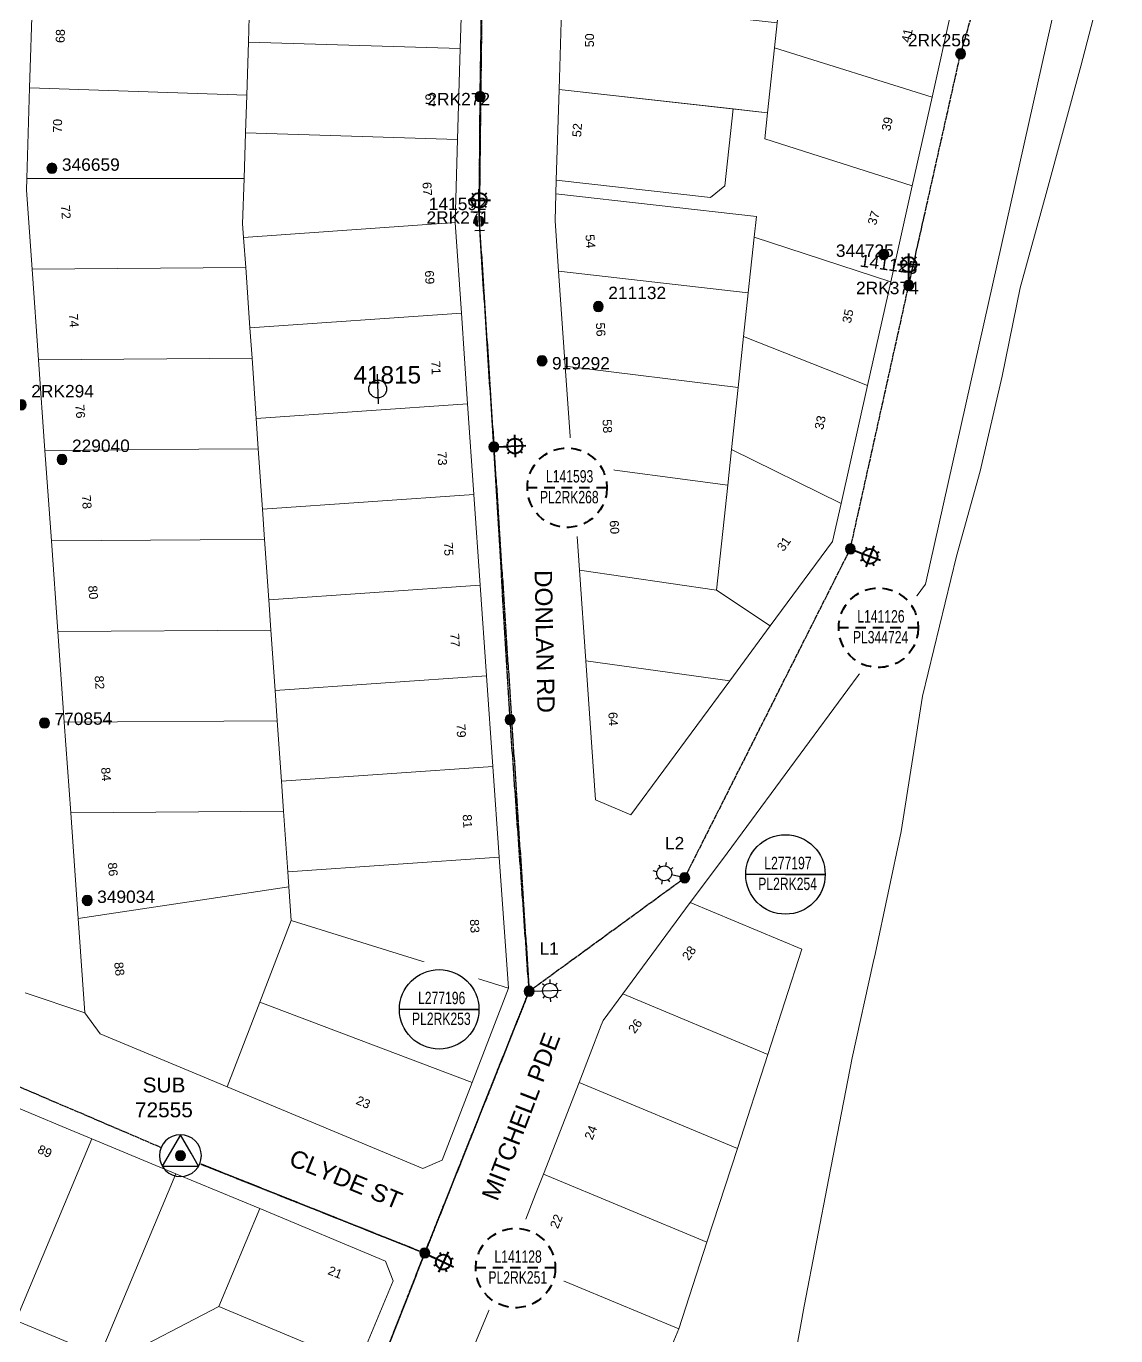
# Model space of a CAD drawing. Header units: metres. Extents: x 269214 to 271153, y 6086402 to 6088113.
# Drawn here: x 270299.6 to 270519, y 6087037.1 to 6087300.8 of the extents above; entities that cross this region are included whole.
import ezdxf
from ezdxf.enums import TextEntityAlignment as Align

# ---------------------------------------------------------------- set-up
doc = ezdxf.new("R2010")
doc.units = ezdxf.units.M
doc.linetypes.add('Cable Exist OH', pattern=[1, 1, 0])
doc.linetypes.add('Dash', pattern=[5, 3, -2])
doc.layers.get('0').update_dxf_attribs({"color": 6})
doc.layers.add('Cadastre Land Parcels_SP_EXT', color=9, linetype='Continuous', lineweight=5)
doc.layers.add('Cadastre Roads_SP_EXT', color=9, linetype='Continuous', lineweight=5)
for name, color, linetype in [('Equip_SP_HV_EXT', 7, 'Continuous'), ('Equip_SP_SL_EXT', 7, 'Continuous'), ('Equip_SP_SL_NEW', 2, 'Continuous'), ('Mains_HV_EXT', 7, 'Continuous'), ('Mains_LV_EXT', 7, 'Continuous'), ('Mains_SL_EXT', 7, 'Continuous'), ('Notes_SP_MISC', 7, 'Continuous'), ('Sub_SP_TR_HV_LV_EXT', 7, 'Continuous'), ('SupportsOH_SP_TR_HV_LV_SL_EXT', 7, 'Continuous')]:
    doc.layers.add(name, color=color, linetype=linetype)
doc.styles.add('HVSW_LABEL', font='arial.ttf')
doc.styles.add('iecARIAL', font='arial.ttf', dxfattribs={"height": 2})
doc.styles.add('POLE_LABEL', font='arial.ttf')
doc.styles.add('SL_LABEL', font='arial.ttf')
doc.styles.get("Standard").update_dxf_attribs({"font": 'arial.ttf'})

# ---------------------------------------------------------------- blocks, each defined once
blk = doc.blocks.new('SUB_POLE_EXT')
blk.add_wipeout([(0, 4.22), (0.42, 4.2), (0.83, 4.14), (1.21, 4.05), (1.62, 3.9), (1.99, 3.72), (2.35, 3.51), (2.68, 3.26), (2.99, 2.99), (3.28, 2.66), (3.52, 2.34), (3.76, 1.92), (3.9, 1.62), (4.04, 1.23), (4.18, 0.63), (4.22, 0), (4.18, -0.61), (4.06, -1.15), (3.9, -1.62), (3.58, -2.24), (3.22, -2.73), (2.97, -3.01), (2.68, -3.26), (2.36, -3.5), (2, -3.72), (1.64, -3.89), (1.25, -4.03), (0.82, -4.14), (0.42, -4.2), (0, -4.22), (-0.41, -4.2), (-0.8, -4.15), (-1.21, -4.05), (-1.62, -3.9), (-1.99, -3.73), (-2.35, -3.51), (-2.68, -3.26), (-2.96, -3.02), (-3.23, -2.72), (-3.51, -2.35), (-3.71, -2.01), (-3.91, -1.6), (-4.05, -1.21), (-4.16, -0.76), (-4.22, -0.14), (-4.21, 0.39), (-4.14, 0.83), (-4.03, 1.27), (-3.9, 1.63), (-3.71, 2.02), (-3.5, 2.37), (-3.28, 2.67), (-2.99, 2.99), (-2.68, 3.27), (-2.33, 3.52), (-1.98, 3.73), (-1.63, 3.9), (-1.2, 4.05), (-0.78, 4.15), (-0.4, 4.21)])
blk.add_line((2.16, 0.48), (2.16, 0.48, 0))
blk.add_lwpolyline([(-4.22, 0, 1), (4.22, 0, 1)], format="xyb", close=True)
blk.add_lwpolyline([(2.14, 0.52), (0, 4.22), (-3.66, -2.11), (3.66, -2.11)], close=True)
for tag, height, flags, p in [('ASSET_NUM', 3.5, 8, (2, 2)), ('STREET_CODE', 0.2, 9, (1.5, 0)), ('CONSTRUCTED_VOLTAGE', 0.2, 9, (1.5, -0.2)), ('OPERATING_VOLTAGE', 0.2, 9, (1.5, -0.6)), ('OPERATED_BY', 0.2, 9, (1.5, -0.8)), ('ORIENTATION', 0.2, 9, (1.5, -1.2)), ('OWNED_BY', 0.2, 9, (1.5, -1.4)), ('SECONDARY_VOLTAGE', 0.2, 9, (1.5, -1.6)), ('STATE', 0.2, 9, (1.5, -1.8)), ('SUBSTATION_TYPE', 0.2, 9, (1.5, -2)), ('NO_PHASES', 0.2, 9, (1.5, -0.4)), ('MAINTAINED_BY', 0.2, 9, (1.5, -1)), ('USAGE', 0.2, 9, (1.5, -2.2)), ('LEGEND', 0.2, 9, (1.5, -2.4)), ('LOCATION', 0.2, 9, (1.5, -2.6)), ('STREETNAME', 0.2, 9, (1.5, -2.8)), ('SUBURB', 0.2, 9, (1.5, -3)), ('Z', 0.2, 1, (1.5, -3.4)), ('NOTES', 0.2, 9, (1.5, -3.2))]:
    blk.add_attdef(tag, text='', height=height, dxfattribs=dict(flags=flags)).set_placement(p, align=Align.MIDDLE_LEFT)
blk = doc.blocks.new('SL_LANTERN_EXT')
at = {"lineweight": 40}
for p, q in [((-1.46, 5.68), (-1.06, 5.28)), ((0, 1.97), (0, 6.47)), ((1.46, 5.68), (1.06, 5.28)), ((-2.25, 4.22), (2.25, 4.22)), ((-1.46, 2.76), (-1.06, 3.16)), ((0, 0), (0, 2.72)), ((1.46, 2.76), (1.06, 3.16))]:
    blk.add_line(p, q, dxfattribs=at)
blk.add_circle((0, 4.22), 1.5, dxfattribs=at)
at = {"style": 'iecARIAL', "flags": 8}
blk.add_attdef('ASSET_NUM', (1.5, 1.5), '', height=2.5, dxfattribs=at)
for tag, p, height, flags in [('OPERATING_VOLTAGE', (0.98, -1.65), 0.2, 9), ('ORIENTATION', (0.98, -1.85), 0.2, 9), ('OWNED_BY', (0.98, -2.05), 0.2, 9), ('STATE', (0.98, -2.25), 0.2, 9), ('CONSTRUCTED_VOLTAGE', (0.98, -0.65), 0.2, 9), ('CONTROL_TYPE', (0.98, -0.85), 0.2, 9), ('LANTERN_PURPOSE', (0.98, -1.05), 0.2, 9), ('LANTERN_TYPE', (0.98, -1.25), 0.2, 9), ('NO_PHASES', (0.98, -1.45), 0.2, 9), ('USAGE', (0.98, -2.45), 0.2, 9), ('CEXIST', (0.98, -2.65), 0.2, 9), ('LNUMBER', (2.18, -3.25), 2.5, 8), ('CNEW', (0.98, -2.85), 0.2, 9), ('CNUMBER', (0.98, -3.05), 0.2, 9), ('CREMOVE', (0.98, -3.25), 0.2, 9), ('CREPLACE', (0.98, -3.45), 0.2, 9), ('LKINGHEIGHT', (0.98, -3.65), 0.2, 9), ('LBRACKET', (0.98, -3.85), 0.2, 9), ('LBRACKETVOCAB', (0.98, -4.05), 0.2, 9), ('LCATEGORY', (0.98, -4.25), 0.2, 9), ('LCHARGE1', (0.98, -4.45), 0.2, 9), ('LCHARGE1PERCENT', (0.98, -4.65), 0.2, 9), ('LCHARGE2', (0.98, -4.85), 0.2, 9), ('LCHARGE2PERCENT', (0.98, -5.05), 0.2, 9), ('LCHARGE3', (0.98, -5.25), 0.2, 9), ('LCHARGE3PERCENT', (0.98, -5.45), 0.2, 9), ('LEXIST', (0.98, -5.65), 0.2, 9), ('LLAMP', (0.98, -5.85), 0.2, 9), ('LLAMPVOCAB', (0.98, -6.05), 0.2, 9), ('LMAST', (0.98, -6.25), 0.2, 9), ('LMASTVOCAB', (0.98, -6.45), 0.2, 9), ('LNEW', (0.98, -6.65), 0.2, 9), ('LANTNUMBER', (0.98, -6.85), 0.2, 9), ('LOUTREACH', (0.98, -7.25), 0.2, 9), ('LOUTREACHVOCAB', (0.98, -7.45), 0.2, 9), ('LRATECODE', (0.98, -7.65), 0.2, 9), ('LREMOVE', (0.98, -7.85), 0.2, 9), ('LREPLACE', (0.98, -8.05), 0.2, 9), ('STREETNAME', (0.98, -9.25), 0.2, 9), ('SUBURB', (0.98, -9.45), 0.2, 1), ('LTYPE', (0.98, -8.25), 0.2, 9), ('LTYPEVOCAB', (0.98, -8.45), 0.2, 9), ('LEGEND', (0.98, -8.65), 0.2, 9), ('LOCATION', (0.98, -8.85), 0.2, 9), ('NOTES', (0.98, -9.05), 0.2, 9)]:
    blk.add_attdef(tag, p, '', height=height, dxfattribs=dict(flags=flags))
blk = doc.blocks.new('POLE_EXT')
blk.add_hatch(color=256).paths.add_polyline_path([(-1, 0, 1), (1, 0, 1)])
blk.add_lwpolyline([(-1, 0, 1), (1, 0, 1)], format="xyb", close=True)
for tag, height, flags, p in [('pNumber', 2.5, 8, (-17.84, 2.07)), ('OWNED_BY', 0.2, 9, (1.35, -0.4)), ('SPECIAL_USE', 0.2, 9, (1.35, -0.8)), ('STATE', 0.2, 9, (1.35, -1)), ('cLV', 0.2, 9, (1.35, -1.4)), ('hDepth', 0.2, 9, (1.35, -1.6)), ('hDia', 0.2, 9, (1.35, -1.8)), ('cHV', 0.2, 9, (1.35, -2)), ('PARENT', 0.2, 9, (1.35, -0.6)), ('USAGE', 0.2, 9, (1.35, -1.2)), ('LBRACKET', 0.2, 9, (1.35, -2.2)), ('LExisting', 0.2, 9, (1.35, -2.4)), ('LANTNUMBER', 0.2, 9, (1.35, -2.6)), ('cLinedev', 0.2, 9, (1.35, -3.4)), ('pExisting', 0.2, 9, (1.35, -3.8)), ('pFooting', 0.2, 9, (1.35, -4.4)), ('pNew', 0.2, 9, (1.35, -4.6)), ('pRelocate', 0.2, 9, (1.35, -5)), ('pRemove', 0.2, 9, (1.35, -5.2)), ('LOther', 0.2, 9, (1.35, -2.8)), ('LRemove', 0.2, 9, (1.35, -3)), ('LEGEND', 0.2, 9, (1.35, -3.2)), ('LOCATION', 0.2, 9, (1.35, -3.6)), ('PFNUMBER', 0.2, 9, (1.35, -4)), ('NEWPFNUMBER', 0.2, 9, (1.35, -4.2)), ('pReplace', 0.2, 9, (1.35, -5.4)), ('pStay', 0.2, 9, (1.35, -5.6)), ('pType', 0.2, 9, (1.35, -5.8)), ('cspan', 0.2, 9, (1.35, -6)), ('STREETNAME', 0.2, 9, (1.35, -6.2)), ('SUBURB', 0.2, 9, (1.35, -6.4)), ('OPERATED_BY', 0.2, 9, (1.36, -7.01)), ('NOTES', 0.2, 9, (1.35, -6.6)), ('MAINTAINED_BY', 0.2, 9, (1.36, -6.81))]:
    blk.add_attdef(tag, text='', height=height, dxfattribs=dict(flags=flags)).set_placement(p, align=Align.MIDDLE_LEFT)
at = {"style": 'POLE_LABEL'}
for tag, height, flags, p in [('ASSET_NUM', 2.5, 8, (2, 2)), ('STRUCTURE_PLANT_NUMBER', 0.2, 9, (1.35, 0.03)), ('STREET_CODE', 0.2, 9, (1.35, -0.2))]:
    blk.add_attdef(tag, text='', height=height, dxfattribs=dict(at, flags=flags)).set_placement(p, align=Align.MIDDLE_LEFT)
at = {"flags": 1}
blk.add_attdef('Z', (1.35, -7.33), '', height=0.2, dxfattribs=at)
blk = doc.blocks.new('HV_ABS_CLOSED_EXT')
blk.add_line((-3, 6.87), (3, 6.87))
blk.add_circle((0, 6.87), 1.8)
at = {"style": 'HVSW_LABEL'}
for tag, height, flags, p in [('ASSET_NUM', 3.5, 8, (2, 2)), ('STREET_CODE', 0.2, 9, (0, -0.2))]:
    blk.add_attdef(tag, text='', height=height, dxfattribs=dict(at, flags=flags)).set_placement(p, align=Align.MIDDLE_LEFT)
at = {"flags": 1}
blk.add_attdef('Z', (0, 0), '', height=0.2, dxfattribs=at)
at = {"flags": 9}
for tag, p in [('ACTUAL_STATUS', (0, -0.4)), ('CONSTRUCTED_VOLTAGE', (0, -0.6)), ('OPERATING_VOLTAGE', (0, -1)), ('ORIENTATION', (0, -1.2)), ('OWNED_BY', (0, -1.4)), ('STATE', (0, -1.6)), ('SWITCH_TYPE', (0, -1.8)), ('STREETNAME', (0, -2.6)), ('NO_PHASES', (0, -0.8)), ('USAGE', (0, -2)), ('LEGEND', (0, -2.2)), ('LOCATION', (0, -2.4)), ('SUBURB', (0, -2.8)), ('NOTES', (0, -3))]:
    blk.add_attdef(tag, text='', height=0.2, dxfattribs=at).set_placement(p, align=Align.MIDDLE_LEFT)
blk = doc.blocks.new('End Shackle_EXT')
blk.add_wipeout([(0, 0.25), (1.81, 0.25), (1.82, -0.25), (0, -0.25)])
blk.add_line((1.81, -1), (1.81, 1))
at = {"flags": 1}
blk.add_attdef('Z', (0, 0), '', height=0.2, dxfattribs=at)
at = {"flags": 9}
for tag, p in [('CONNECTOR_TYPE', (0, 0)), ('CONSTRUCTED_VOLTAGE', (0, -0.2)), ('OPERATING_VOLTAGE', (0, -0.6)), ('ORIENTATION', (0, -0.8)), ('OWNED_BY', (0, -1)), ('STATE', (0, -1.2)), ('NO_PHASES', (0, -0.4)), ('USAGE', (0, -1.4)), ('NOTES', (0, -1.6))]:
    blk.add_attdef(tag, text='', height=0.2, dxfattribs=at).set_placement(p, align=Align.MIDDLE_LEFT)
blk = doc.blocks.new('SLANTERN_NUM_EXT')
blk.add_wipeout([(-0.31, 10), (-0.94, 9.96), (-1.57, 9.88), (-2.18, 9.76), (-2.79, 9.61), (-3.39, 9.41), (-3.97, 9.18), (-4.54, 8.91), (-5.09, 8.61), (-5.62, 8.27), (-6.13, 7.91), (-6.62, 7.5), (-7.07, 7.07), (-7.5, 6.62), (-7.91, 6.13), (-8.27, 5.62), (-8.61, 5.09), (-8.91, 4.54), (-9.18, 3.97), (-9.41, 3.39), (-9.61, 2.79), (-9.76, 2.18), (-9.88, 1.57), (-9.96, 0.94), (-10, 0.31), (-10, -0.31), (-9.96, -0.94), (-9.88, -1.57), (-9.76, -2.18), (-9.61, -2.79), (-9.41, -3.39), (-9.18, -3.97), (-8.91, -4.54), (-8.61, -5.09), (-8.27, -5.62), (-7.91, -6.13), (-7.5, -6.62), (-7.07, -7.07), (-6.62, -7.5), (-6.13, -7.91), (-5.62, -8.27), (-5.09, -8.61), (-4.54, -8.91), (-3.97, -9.18), (-3.39, -9.41), (-2.79, -9.61), (-2.18, -9.76), (-1.57, -9.88), (-0.94, -9.96), (-0.31, -10), (0.31, -10), (0.94, -9.96), (1.57, -9.88), (2.18, -9.76), (2.79, -9.61), (3.39, -9.41), (3.97, -9.18), (4.54, -8.91), (5.09, -8.61), (5.62, -8.27), (6.13, -7.91), (6.62, -7.5), (7.07, -7.07), (7.5, -6.62), (7.91, -6.13), (8.27, -5.62), (8.61, -5.09), (8.91, -4.54), (9.18, -3.97), (9.41, -3.39), (9.61, -2.79), (9.76, -2.18), (9.88, -1.57), (9.96, -0.94), (10, -0.31), (10, 0.31), (9.96, 0.94), (9.88, 1.57), (9.76, 2.18), (9.61, 2.79), (9.41, 3.39), (9.18, 3.97), (8.91, 4.54), (8.61, 5.09), (8.27, 5.62), (7.91, 6.13), (7.5, 6.62), (7.07, 7.07), (6.62, 7.5), (6.13, 7.91), (5.62, 8.27), (5.09, 8.61), (4.54, 8.91), (3.97, 9.18), (3.39, 9.41), (2.79, 9.61), (2.18, 9.76), (1.57, 9.88), (0.94, 9.96), (0.31, 10)])
at = {"linetype": 'Dash', "lineweight": 40, "ltscale": 0.7}
blk.add_line((8, 0), (-8, 0), dxfattribs=at)
blk.add_circle((0, 0), 8, dxfattribs=at)
at = {"lineweight": 40, "width": 0.7}
for tag, p in [('SNUMBER', (0.51, 1.05)), ('CNUMBER', (0.44, -3.15))]:
    blk.add_attdef(tag, text='', height=2.5, dxfattribs=at).set_placement(p, align=Align.CENTER)
at = {"lineweight": 40, "flags": 1}
blk.add_attdef('Z', (0, 0), '', height=0.2, dxfattribs=at)
blk = doc.blocks.new('SL_LANTERN_REPLACE_NEW')
blk.add_line((0, 0), (0, 0))
for tag, height, flags, p in [('STREET_CODE', 0.2, 9, (1.5, 0)), ('CONSTRUCTED_VOLTAGE', 0.2, 9, (1.5, -0.2)), ('CONTROL_TYPE', 0.2, 9, (1.5, -0.4)), ('OPERATING_VOLTAGE', 0.2, 9, (1.5, -1.2)), ('ORIENTATION', 0.2, 9, (1.5, -1.4)), ('OWNED_BY', 0.2, 9, (1.5, -1.6)), ('OPERATED_BY', 0.2, 9, (1.5, -1.8)), ('STATE', 0.2, 9, (1.5, -2.2)), ('CEXIST', 0.2, 9, (1.5, -2.6)), ('LANTERN_PURPOSE', 0.2, 9, (1.5, -0.6)), ('LANTERN_TYPE', 0.2, 9, (1.5, -0.8)), ('NO_PHASES', 0.2, 9, (1.5, -1)), ('MAINTAINED_BY', 0.2, 9, (1.5, -2)), ('USAGE', 0.2, 9, (1.5, -2.4)), ('LNUMBER', 2.5, 8, (1.5, -1.38)), ('CNEW', 0.2, 9, (1.5, -2.8)), ('CNUMBER', 0.2, 9, (1.5, -3)), ('CREMOVE', 0.2, 9, (1.5, -3.2)), ('CREPLACE', 0.2, 9, (1.5, -3.4)), ('LKINGHEIGHT', 0.2, 9, (1.5, -3.6)), ('LBRACKET', 0.2, 9, (1.5, -3.8)), ('LBRACKETVOCAB', 0.2, 9, (1.5, -4)), ('LCATEGORY', 0.2, 9, (1.5, -4.2)), ('LCHARGE1', 0.2, 9, (1.5, -4.4)), ('LCHARGE1PERCENT', 0.2, 9, (1.5, -4.6)), ('LCHARGE2', 0.2, 9, (1.5, -4.8)), ('LCHARGE2PERCENT', 0.2, 9, (1.5, -5)), ('LCHARGE3', 0.2, 9, (1.5, -5.2)), ('LCHARGE3PERCENT', 0.2, 9, (1.5, -5.4)), ('LEXIST', 0.2, 9, (1.5, -5.6)), ('LLAMP', 0.2, 9, (1.5, -5.8)), ('LLAMPVOCAB', 0.2, 9, (1.5, -6)), ('LMAST', 0.2, 9, (1.5, -6.2)), ('LMASTVOCAB', 0.2, 9, (1.5, -6.4)), ('LNEW', 0.2, 9, (1.5, -6.6)), ('LOUTREACH', 0.2, 9, (1.5, -7.2)), ('LOUTREACHVOCAB', 0.2, 9, (1.5, -7.4)), ('LRATECODE', 0.2, 9, (1.5, -7.6)), ('LREMOVE', 0.2, 9, (1.5, -7.8)), ('LREPLACE', 0.2, 9, (1.5, -8)), ('LTYPE', 0.2, 9, (1.5, -8.2)), ('LTYPEVOCAB', 0.2, 9, (1.5, -8.4)), ('LEGEND', 0.2, 9, (1.5, -8.6)), ('NEW_LKINGHEIGHT', 0.2, 9, (1.5, -8.8)), ('NEW_LBRACKET', 0.2, 9, (1.5, -9)), ('NEW_LBRACKETVOCAB', 0.2, 9, (1.5, -9.2)), ('NEW_LCATEGORY', 0.2, 9, (1.5, -9.4)), ('NEW_LCHARGE1', 0.2, 9, (1.5, -9.6)), ('NEW_LCHARGE1PERCENT', 0.2, 9, (1.5, -9.8)), ('NEW_LCHARGE2', 0.2, 9, (1.5, -10)), ('NEW_LCHARGE2PERCENT', 0.2, 9, (1.5, -10.2)), ('NEW_LCHARGE3', 0.2, 9, (1.5, -10.4)), ('NEW_LCHARGE3PERCENT', 0.2, 9, (1.5, -10.6)), ('SUBURB', 0.2, 9, (1.5, -12.6)), ('STREETNAME', 0.2, 9, (1.5, -12.8)), ('NEW_LLAMP', 0.2, 9, (1.5, -10.8)), ('NEW_LLAMPVOCAB', 0.2, 9, (1.5, -11)), ('NEW_LMAST', 0.2, 9, (1.5, -11.2)), ('NEW_LMASTVOCAB', 0.2, 9, (1.5, -11.4)), ('NEW_LOUTREACH', 0.2, 9, (1.5, -11.6)), ('NEW_LOUTREACHVOCAB', 0.2, 9, (1.5, -11.8)), ('NEW_LRATECODE', 0.2, 9, (1.5, -12)), ('NEW_LTYPE', 0.2, 9, (1.5, -12.2)), ('NEW_LTYPEVOCAB', 0.2, 9, (1.5, -12.4)), ('LOCATION', 0.2, 9, (1.5, -13)), ('NOTES', 0.2, 9, (1.5, -13.2)), ('Z', 0.2, 1, (1.5, -13.4))]:
    blk.add_attdef(tag, text='', height=height, dxfattribs=dict(flags=flags)).set_placement(p, align=Align.MIDDLE_LEFT)
at = {"flags": 9}
blk.add_attdef('LANTNUMBER', (1.5, -6.91), '', height=0.2, dxfattribs=at)
blk.add_wipeout([(0, 6.47), (1.46, 5.68), (2.25, 4.22), (1.46, 2.76), (0, 1.86), (-1.46, 2.76), (-2.25, 4.22), (-1.46, 5.68)])
for p, q in [((-1.46, 5.68), (-1.06, 5.28)), ((0, 2.72), (0, 6.47)), ((1.46, 5.68), (1.06, 5.28)), ((-2.25, 4.22), (-1.5, 4.22)), ((-1.46, 2.76), (-1.06, 3.16)), ((0, 0), (0, 2.72)), ((1.46, 2.76), (1.06, 3.16)), ((1.5, 4.22), (2.25, 4.22))]:
    blk.add_line(p, q)
blk.add_circle((0, 4.22), 1.5)
at = {"flags": 8}
blk.add_attdef('ASSET_NUM', text='', height=2.5, dxfattribs=at).set_placement((2, 2), align=Align.MIDDLE_LEFT)
blk = doc.blocks.new('SL_LANTERN_NEW')
blk.add_line((0, 0), (0, 0))
for tag, p, flags in [('Z', (0, 0), 1), ('OPERATED_BY', (0, -9.61), 9)]:
    blk.add_attdef(tag, p, '', height=0.2, dxfattribs=dict(flags=flags))
at = {"style": 'SL_LABEL', "flags": 9}
blk.add_attdef('STREET_CODE', text='', height=0.2, dxfattribs=at).set_placement((0, -0.2), align=Align.MIDDLE_LEFT)
for tag, height, flags, p in [('CONSTRUCTED_VOLTAGE', 0.2, 9, (0, -0.4)), ('CONTROL_TYPE', 0.2, 9, (0, -0.6)), ('OPERATING_VOLTAGE', 0.2, 9, (0, -1.4)), ('ORIENTATION', 0.2, 9, (0, -1.6)), ('OWNED_BY', 0.2, 9, (0, -1.8)), ('STATE', 0.2, 9, (0, -2)), ('CEXIST', 0.2, 9, (0, -2.4)), ('CNEW', 0.2, 9, (0, -2.6)), ('LANTERN_PURPOSE', 0.2, 9, (0, -0.8)), ('LANTERN_TYPE', 0.2, 9, (0, -1)), ('NO_PHASES', 0.2, 9, (0, -1.2)), ('USAGE', 0.2, 9, (0, -2.2)), ('LNUMBER', 2.5, 8, (1.2, -2.8)), ('CNUMBER', 0.2, 9, (0, -2.8)), ('CREMOVE', 0.2, 9, (0, -3)), ('CREPLACE', 0.2, 9, (0, -3.2)), ('LKINGHEIGHT', 0.2, 9, (0, -3.4)), ('LBRACKET', 0.2, 9, (0, -3.6)), ('LBRACKETVOCAB', 0.2, 9, (0, -3.8)), ('LCATEGORY', 0.2, 9, (0, -4)), ('LCHARGE1', 0.2, 9, (0, -4.2)), ('LCHARGE1PERCENT', 0.2, 9, (0, -4.4)), ('LCHARGE2', 0.2, 9, (0, -4.6)), ('LCHARGE2PERCENT', 0.2, 9, (0, -4.8)), ('LCHARGE3', 0.2, 9, (0, -5)), ('LCHARGE3PERCENT', 0.2, 9, (0, -5.2)), ('LEXIST', 0.2, 9, (0, -5.4)), ('LLAMP', 0.2, 9, (0, -5.6)), ('LLAMPVOCAB', 0.2, 9, (0, -5.8)), ('LMAST', 0.2, 9, (0, -6)), ('LMASTVOCAB', 0.2, 9, (0, -6.2)), ('LNEW', 0.2, 9, (0, -6.4)), ('LANTNUMBER', 0.2, 9, (0, -6.6)), ('LOUTREACH', 0.2, 9, (0, -7)), ('LOUTREACHVOCAB', 0.2, 9, (0, -7.2)), ('LRATECODE', 0.2, 9, (0, -7.4)), ('LREMOVE', 0.2, 9, (0, -7.6)), ('LREPLACE', 0.2, 9, (0, -7.8)), ('LTYPE', 0.2, 9, (0, -8)), ('SUBURB', 0.2, 9, (0, -8.6)), ('STREETNAME', 0.2, 9, (0, -8.8)), ('LTYPEVOCAB', 0.2, 9, (0, -8.2)), ('LEGEND', 0.2, 9, (0, -8.4)), ('LOCATION', 0.2, 9, (0, -9)), ('NOTES', 0.2, 9, (0, -9.2)), ('MAINTAINED_BY', 0.2, 9, (0, -9.86))]:
    blk.add_attdef(tag, text='', height=height, dxfattribs=dict(flags=flags)).set_placement(p, align=Align.MIDDLE_LEFT)
blk.add_wipeout([(0, 6.47), (1.46, 5.68), (2.25, 4.22), (1.46, 2.76), (0, 1.86), (-1.46, 2.76), (-2.25, 4.22), (-1.46, 5.68)])
for p, q in [((-1.46, 5.68), (-1.06, 5.28)), ((0, 5.72), (0, 6.47)), ((1.46, 5.68), (1.06, 5.28)), ((-2.25, 4.22), (-1.5, 4.22)), ((-1.46, 2.76), (-1.06, 3.16)), ((0, 0), (0, 2.72)), ((1.46, 2.76), (1.06, 3.16)), ((1.5, 4.22), (2.25, 4.22))]:
    blk.add_line(p, q)
blk.add_circle((0, 4.22), 1.5)
at = {"style": 'SL_LABEL', "flags": 8}
blk.add_attdef('ASSET_NUM', text='', height=2.5, dxfattribs=at).set_placement((2, 2), align=Align.MIDDLE_LEFT)
blk = doc.blocks.new('SLANTERN_NUM_NEW')
blk.add_wipeout([(-0.31, 10), (-0.94, 9.96), (-1.57, 9.88), (-2.18, 9.76), (-2.79, 9.61), (-3.39, 9.41), (-3.97, 9.18), (-4.54, 8.91), (-5.09, 8.61), (-5.62, 8.27), (-6.13, 7.91), (-6.62, 7.5), (-7.07, 7.07), (-7.5, 6.62), (-7.91, 6.13), (-8.27, 5.62), (-8.61, 5.09), (-8.91, 4.54), (-9.18, 3.97), (-9.41, 3.39), (-9.61, 2.79), (-9.76, 2.18), (-9.88, 1.57), (-9.96, 0.94), (-10, 0.31), (-10, -0.31), (-9.96, -0.94), (-9.88, -1.57), (-9.76, -2.18), (-9.61, -2.79), (-9.41, -3.39), (-9.18, -3.97), (-8.91, -4.54), (-8.61, -5.09), (-8.27, -5.62), (-7.91, -6.13), (-7.5, -6.62), (-7.07, -7.07), (-6.62, -7.5), (-6.13, -7.91), (-5.62, -8.27), (-5.09, -8.61), (-4.54, -8.91), (-3.97, -9.18), (-3.39, -9.41), (-2.79, -9.61), (-2.18, -9.76), (-1.57, -9.88), (-0.94, -9.96), (-0.31, -10), (0.31, -10), (0.94, -9.96), (1.57, -9.88), (2.18, -9.76), (2.79, -9.61), (3.39, -9.41), (3.97, -9.18), (4.54, -8.91), (5.09, -8.61), (5.62, -8.27), (6.13, -7.91), (6.62, -7.5), (7.07, -7.07), (7.5, -6.62), (7.91, -6.13), (8.27, -5.62), (8.61, -5.09), (8.91, -4.54), (9.18, -3.97), (9.41, -3.39), (9.61, -2.79), (9.76, -2.18), (9.88, -1.57), (9.96, -0.94), (10, -0.31), (10, 0.31), (9.96, 0.94), (9.88, 1.57), (9.76, 2.18), (9.61, 2.79), (9.41, 3.39), (9.18, 3.97), (8.91, 4.54), (8.61, 5.09), (8.27, 5.62), (7.91, 6.13), (7.5, 6.62), (7.07, 7.07), (6.62, 7.5), (6.13, 7.91), (5.62, 8.27), (5.09, 8.61), (4.54, 8.91), (3.97, 9.18), (3.39, 9.41), (2.79, 9.61), (2.18, 9.76), (1.57, 9.88), (0.94, 9.96), (0.31, 10)])
at = {"linetype": 'Continuous'}
blk.add_line((8, 0), (-8, 0), dxfattribs=at)
blk.add_line((0, 0), (8, 0))
blk.add_circle((0, 0), 8, dxfattribs=at)
at = {"width": 0.7}
for tag, p in [('SNUMBER', (0.51, 1.05)), ('CNUMBER', (0.44, -3.15))]:
    blk.add_attdef(tag, text='', height=2.5, dxfattribs=at).set_placement(p, align=Align.CENTER)
at = {"flags": 1}
blk.add_attdef('Z', (0, 0), '', height=0.2, dxfattribs=at)

msp = doc.modelspace()

# ---------------------------------------------------------------- linework, layer by layer
at = {"layer": 'Cadastre Land Parcels_SP_EXT', "linetype": 'Continuous'}
for points in [[(270451.45, 6087016.31), (270456.29, 6087043.09), (270461.22, 6087068.86), (270465.95, 6087093.1), (270470.2, 6087112.27), (270470.57, 6087113.96), (270475.79, 6087138.71), (270480.12, 6087165.96), (270486.97, 6087194.15), (270491.75, 6087211.21), (270496.17, 6087230.4), (270499.75, 6087248.15), (270504.99, 6087267.13), (270512, 6087292.81), (270519.03, 6087319.91)], [(270508.69, 6087313.44), (270480.69, 6087188.5), (270439.82, 6087133.03), (270433.32, 6087124.36), (270455.83, 6087114.98), (270448.96, 6087093.78), (270442.83, 6087074.87), (270436.69, 6087055.96), (270431.03, 6087038.5), (270423.98, 6087021.62)], [(270314.44, 6087033.17), (270297.56, 6087040.21), (270280.67, 6087047.25), (270247.32, 6087044.58), (270234.07, 6087047.52), (270219.19, 6087050.81), (270204.3, 6087054.11), (270189.42, 6087057.41), (270199.61, 6087102.41), (270203.98, 6087105.17), (270193.48, 6087107.55), (270185.55, 6087109.34), (270175.73, 6087065.96), (270157.89, 6087072.34)]]:
    msp.add_lwpolyline(points, dxfattribs=at)
for points in [[(270387.56, 6087313.08), (270345, 6087317.44), (270344.62, 6087305.25), (270344.39, 6087297.63), (270387.05, 6087296.32), (270387.56, 6087313.08)], [(270486.04, 6087304.38), (270452.56, 6087314.74), (270452.09, 6087311.99), (270450.87, 6087301.54), (270450.33, 6087296.49), (270482.04, 6087286.53), (270486.04, 6087304.38)], [(270344.62, 6087305.25), (270300.9, 6087306.74), (270300.34, 6087288.46), (270344.06, 6087286.96), (270344.39, 6087297.63), (270344.62, 6087305.25)], [(270450.87, 6087301.54), (270450.86, 6087301.54), (270407.49, 6087306.39), (270406.94, 6087288.1), (270448.93, 6087283.41), (270448.93, 6087283.41), (270450.33, 6087296.49), (270450.87, 6087301.54)], [(270387.05, 6087296.32), (270344.39, 6087297.63), (270344.06, 6087286.96), (270343.83, 6087279.35), (270386.5, 6087278.04), (270386.51, 6087278.04), (270387.05, 6087296.32)], [(270482.04, 6087286.53), (270450.33, 6087296.49), (270448.93, 6087283.41), (270448.36, 6087278.18), (270478.04, 6087268.68), (270482.04, 6087286.53)], [(270344.06, 6087286.96), (270300.34, 6087288.46), (270299.78, 6087270.17), (270343.55, 6087270.2), (270343.83, 6087279.35), (270344.06, 6087286.96)], [(270440.29, 6087268.68), (270441.96, 6087284.19), (270406.94, 6087288.1), (270406.38, 6087269.82), (270437.41, 6087266.35), (270440.29, 6087268.68)], [(270441.96, 6087284.19), (270440.29, 6087268.68), (270437.41, 6087266.35), (270406.38, 6087269.82), (270406.3, 6087267.07), (270446.69, 6087262.55), (270446.23, 6087258.35), (270473.71, 6087249.34), (270478.04, 6087268.68), (270448.36, 6087278.18), (270448.93, 6087283.41), (270448.93, 6087283.41), (270441.96, 6087284.19)], [(270386.51, 6087278.04), (270386.5, 6087278.04), (270343.83, 6087279.35), (270343.55, 6087270.2), (270343.22, 6087261.03), (270343.41, 6087258.32), (270385.99, 6087261.28), (270386, 6087261.28), (270386.51, 6087278.04)], [(270343.41, 6087258.32), (270343.22, 6087261.03), (270343.55, 6087270.2), (270299.78, 6087270.17), (270299.7, 6087267.85), (270300.84, 6087251.92), (270343.84, 6087252.23), (270343.41, 6087258.32)], [(270446.23, 6087258.35), (270446.69, 6087262.55), (270406.3, 6087267.07), (270406.14, 6087261.67), (270406.84, 6087251.52), (270445.04, 6087247.14), (270446.23, 6087258.35)], [(270386, 6087261.28), (270385.99, 6087261.28), (270343.41, 6087258.32), (270343.84, 6087252.23), (270344.68, 6087240.07), (270387.26, 6087243.03), (270386, 6087261.28)], [(270473.71, 6087249.34), (270446.24, 6087258.35), (270446.23, 6087258.35), (270445.04, 6087247.14), (270444.09, 6087238.34), (270469.04, 6087228.52), (270469.04, 6087228.52), (270473.71, 6087249.34)], [(270344.68, 6087240.07), (270343.84, 6087252.23), (270300.84, 6087251.92), (270302.13, 6087233.67), (270345.11, 6087233.98), (270344.68, 6087240.07)], [(270445.04, 6087247.14), (270406.84, 6087251.52), (270408.17, 6087232.36), (270442.99, 6087228.1), (270444.09, 6087238.34), (270445.04, 6087247.14)], [(270387.26, 6087243.03), (270344.68, 6087240.07), (270345.11, 6087233.98), (270345.95, 6087221.82), (270388.53, 6087224.78), (270387.26, 6087243.03)], [(270469.04, 6087228.52), (270469.04, 6087228.52), (270444.09, 6087238.34), (270442.99, 6087228.1), (270441.66, 6087215.61), (270463.71, 6087204.72), (270469.04, 6087228.52)], [(270345.95, 6087221.82), (270345.11, 6087233.98), (270302.13, 6087233.67), (270303.43, 6087215.43), (270334.43, 6087215.65), (270346.38, 6087215.74), (270345.95, 6087221.82)], [(270442.99, 6087228.1), (270408.17, 6087232.36), (270409.55, 6087212.59), (270440.89, 6087208.44), (270441.66, 6087215.61), (270442.99, 6087228.1)], [(270388.53, 6087224.78), (270345.95, 6087221.82), (270346.38, 6087215.74), (270347.22, 6087203.57), (270389.8, 6087206.53), (270388.53, 6087224.78)], [(270347.22, 6087203.57), (270346.38, 6087215.74), (270334.43, 6087215.65), (270303.43, 6087215.43), (270304.73, 6087197.18), (270334.69, 6087197.39), (270347.65, 6087197.49), (270347.22, 6087203.57)], [(270463.71, 6087204.72), (270441.66, 6087215.61), (270440.89, 6087208.44), (270438.62, 6087187.3), (270449.45, 6087180.07), (270449.46, 6087180.07), (270461.99, 6087197.05), (270463.71, 6087204.72)], [(270440.89, 6087208.44), (270409.55, 6087212.59), (270411.03, 6087191.3), (270438.62, 6087187.3), (270440.89, 6087208.44)], [(270391.08, 6087188.28), (270389.8, 6087206.53), (270347.22, 6087203.57), (270347.65, 6087197.49), (270348.49, 6087185.32), (270391.07, 6087188.28), (270391.08, 6087188.28)], [(270348.49, 6087185.32), (270347.65, 6087197.49), (270334.69, 6087197.39), (270304.73, 6087197.18), (270306.02, 6087178.93), (270348.92, 6087179.24), (270348.49, 6087185.32)], [(270438.62, 6087187.3), (270411.03, 6087191.3), (270412.3, 6087173.05), (270441.3, 6087169.04), (270449.46, 6087180.07), (270449.45, 6087180.07), (270438.62, 6087187.3)], [(270392.34, 6087170.03), (270391.08, 6087188.28), (270391.07, 6087188.28), (270348.49, 6087185.32), (270348.92, 6087179.24), (270349.76, 6087167.07), (270392.34, 6087170.03)], [(270349.76, 6087167.07), (270348.92, 6087179.24), (270306.02, 6087178.93), (270307.32, 6087160.69), (270350.19, 6087160.99), (270349.76, 6087167.07)], [(270441.3, 6087169.04), (270412.3, 6087173.05), (270414.25, 6087145.06), (270421.38, 6087142.06), (270441.3, 6087169.04)], [(270393.61, 6087151.79), (270392.34, 6087170.03), (270349.76, 6087167.07), (270350.19, 6087160.99), (270351.03, 6087148.82), (270393.61, 6087151.79)], [(270350.19, 6087160.99), (270307.32, 6087160.69), (270308.61, 6087142.44), (270351.46, 6087142.74), (270351.03, 6087148.82), (270350.19, 6087160.99)], [(270394.88, 6087133.54), (270393.61, 6087151.79), (270351.03, 6087148.82), (270351.46, 6087142.74), (270352.3, 6087130.57), (270394.88, 6087133.54)], [(270351.46, 6087142.74), (270308.61, 6087142.44), (270310.13, 6087121.15), (270352.51, 6087127.53), (270352.3, 6087130.57), (270351.46, 6087142.74)], [(270396.72, 6087107.1), (270394.88, 6087133.54), (270352.3, 6087130.57), (270352.51, 6087127.53), (270352.99, 6087120.74), (270396.72, 6087107.1)], [(270352.99, 6087120.74), (270352.51, 6087127.53), (270310.13, 6087121.15), (270311.48, 6087102.14), (270314.51, 6087097.92), (270335.49, 6087089.18), (270340.08, 6087087.26), (270346.66, 6087104.33), (270352.99, 6087120.74)], [(270433.32, 6087124.36), (270419.74, 6087105.97), (270448.96, 6087093.78), (270448.96, 6087093.78), (270455.83, 6087114.98), (270433.32, 6087124.36)], [(270396.72, 6087107.1), (270352.99, 6087120.74), (270346.66, 6087104.33), (270389.41, 6087088.16), (270389.42, 6087088.15), (270396.72, 6087107.1)], [(270448.96, 6087093.78), (270448.96, 6087093.78), (270419.74, 6087105.97), (270415.79, 6087100.63), (270415.41, 6087099.65), (270410.96, 6087088.16), (270442.83, 6087074.87), (270448.96, 6087093.78)], [(270389.42, 6087088.15), (270389.41, 6087088.16), (270346.66, 6087104.33), (270340.08, 6087087.26), (270379.48, 6087070.84), (270383.38, 6087072.51), (270389.42, 6087088.15)], [(270442.83, 6087074.87), (270410.96, 6087088.16), (270403.78, 6087069.69), (270436.69, 6087055.96), (270442.83, 6087074.87)], [(270306.92, 6087079.3), (270296, 6087083.85), (270280.67, 6087047.25), (270297.56, 6087040.21), (270312.89, 6087076.81), (270306.92, 6087079.3)], [(270436.69, 6087055.96), (270403.78, 6087069.69), (270402.21, 6087065.63), (270397.17, 6087052.64), (270431.03, 6087038.5), (270436.69, 6087055.96)], [(270371.98, 6087052.18), (270346.66, 6087062.73), (270338.44, 6087043.04), (270366.51, 6087031.29), (270373.55, 6087048.17), (270371.98, 6087052.18)], [(270431.03, 6087038.5), (270397.17, 6087052.64), (270392.69, 6087041.91), (270390.13, 6087035.75), (270423.98, 6087021.62), (270431.03, 6087038.5)], [(270366.51, 6087031.29), (270338.44, 6087043.04), (270317.26, 6087032), (270339.22, 6087022.81), (270359.47, 6087014.4), (270359.47, 6087014.4), (270366.51, 6087031.29)]]:
    msp.add_lwpolyline(points, close=True, dxfattribs=at)
at = {"layer": 'Cadastre Roads_SP_EXT', "linetype": 'Continuous'}
msp.add_lwpolyline([(270299.43, 6087106.22), (270311.48, 6087102.14), (270310.13, 6087121.15), (270310.13, 6087121.15), (270308.61, 6087142.44), (270307.32, 6087160.69), (270306.02, 6087178.93), (270304.73, 6087197.18), (270303.43, 6087215.43), (270302.13, 6087233.67), (270300.84, 6087251.92), (270299.7, 6087267.85), (270299.78, 6087270.17), (270300.34, 6087288.46), (270300.9, 6087306.74)], dxfattribs=at)
at = {"layer": 'Mains_HV_EXT', "linetype": 'Cable Exist OH'}
for points in [[(270393.81, 6087216.12), (270400.91, 6087106.52), (270379.9, 6087053.8)], [(270330.7, 6087073.4), (270379.89, 6087053.8)], [(270379.9, 6087053.8), (270370.4, 6087029.58), (270355.49, 6086994.82)]]:
    msp.add_lwpolyline(points, dxfattribs=at)
at = {"layer": 'Mains_LV_EXT', "linetype": 'Cable Exist OH'}
for points in [[(270487.78, 6087295.29), (270500.43, 6087338.58)], [(270477.34, 6087248.63), (270487.78, 6087295.29)], [(270465.58, 6087195.58), (270477.34, 6087248.63)], [(270397.07, 6087161.19), (270393.81, 6087216.12)], [(270432.23, 6087129.36), (270465.58, 6087195.58)], [(270400.91, 6087106.52), (270397.07, 6087161.19)], [(270400.91, 6087106.52), (270432.23, 6087129.36)], [(270379.9, 6087053.8), (270400.91, 6087106.52)], [(270297.15, 6087087.75), (270330.7, 6087073.4)], [(270334.84, 6087071.68), (270378.64, 6087054.25)], [(270370.4, 6087029.58), (270379.9, 6087053.8)], [(270379.9, 6087053.8), (270378.64, 6087054.25)]]:
    msp.add_lwpolyline(points, dxfattribs=at)
at = {"layer": 'Mains_SL_EXT', "linetype": 'Cable Exist OH'}
for points in [[(270477.34, 6087248.63), (270487.78, 6087295.29), (270500.43, 6087338.58)], [(270465.58, 6087195.58), (270477.34, 6087248.63)], [(270400.91, 6087106.52), (270397.07, 6087161.19), (270393.81, 6087216.12)], [(270400.91, 6087106.52), (270432.23, 6087129.36), (270465.58, 6087195.58)], [(270379.9, 6087053.8), (270400.91, 6087106.52)], [(270379.9, 6087053.8), (270370.4, 6087029.58), (270355.49, 6086994.82), (270343.34, 6086980.94), (270336.01, 6086964.12), (270325.39, 6086938.23)]]:
    msp.add_lwpolyline(points, dxfattribs=at)

# ---------------------------------------------------------------- block references
at = {"layer": 'Equip_SP_HV_EXT'}
ref = msp.add_blockref('HV_ABS_CLOSED_EXT', (270363.55, 6087227.59), dxfattribs=dict(at, rotation=271.6109677900911))
ref.add_attrib('ASSET_NUM', '41815', dxfattribs={"layer": '0', "height": 3.5, "style": 'HVSW_LABEL'}).set_placement((270365.55, 6087227.84), align=Align.BOTTOM_LEFT)
at = {"layer": 'Equip_SP_SL_EXT'}
ref = msp.add_blockref('SL_LANTERN_EXT', (270390.86, 6087261.56), dxfattribs=at)
ref.add_attrib('ASSET_NUM', '141592', dxfattribs={"layer": '0', "height": 2.5, "style": 'iecARIAL'}).set_placement((270392.36, 6087263.06), align=Align.BOTTOM_RIGHT)
ref = msp.add_blockref('SL_LANTERN_EXT', (270477.34, 6087248.63), dxfattribs=at)
ref.add_attrib('ASSET_NUM', '141125', dxfattribs={"layer": '0', "height": 2.5, "rotation": 352.2177, "style": 'iecARIAL'}).set_placement((270478.84, 6087250.13), align=Align.BOTTOM_RIGHT)
for p, rotation in [((270393.81, 6087216.12), 272.3743763044588), ((270465.58, 6087195.58), 249.2362771473132), ((270379.83, 6087053.78), 244.7450031413027)]:
    msp.add_blockref('SL_LANTERN_EXT', p, dxfattribs=dict(at, rotation=rotation))
at = {"layer": 'SupportsOH_SP_TR_HV_LV_SL_EXT'}
ref = msp.add_blockref('POLE_EXT', (270487.78, 6087295.29), dxfattribs=at)
ref.add_attrib('ASSET_NUM', '2RK256', dxfattribs={"layer": '0', "height": 2.5, "style": 'POLE_LABEL'}).set_placement((270489.79, 6087296.04), align=Align.BOTTOM_RIGHT)
ref = msp.add_blockref('POLE_EXT', (270391.04, 6087286.66), dxfattribs=at)
ref.add_attrib('ASSET_NUM', '2RK272', dxfattribs={"layer": '0', "height": 2.5, "style": 'POLE_LABEL'}).set_placement((270393.04, 6087287.41), align=Align.TOP_RIGHT)
ref = msp.add_blockref('POLE_EXT', (270304.83, 6087272.23), dxfattribs=at)
ref.add_attrib('ASSET_NUM', '346659', dxfattribs={"layer": '0', "height": 2.5, "style": 'POLE_LABEL'}).set_placement((270306.83, 6087272.98), align=Align.MIDDLE_LEFT)
ref = msp.add_blockref('POLE_EXT', (270390.86, 6087261.56), dxfattribs=at)
ref.add_attrib('ASSET_NUM', '2RK271', dxfattribs={"layer": '0', "height": 2.5, "style": 'POLE_LABEL'}).set_placement((270392.86, 6087262.31), align=Align.MIDDLE_RIGHT)
ref = msp.add_blockref('POLE_EXT', (270472.32, 6087254.89), dxfattribs=at)
ref.add_attrib('ASSET_NUM', '344725', dxfattribs={"layer": '0', "height": 2.5, "style": 'POLE_LABEL'}).set_placement((270474.32, 6087255.64), align=Align.MIDDLE_RIGHT)
ref = msp.add_blockref('POLE_EXT', (270477.34, 6087248.63), dxfattribs=at)
ref.add_attrib('ASSET_NUM', '2RK374', dxfattribs={"layer": '0', "height": 2.5, "style": 'POLE_LABEL'}).set_placement((270479.34, 6087249.38), align=Align.TOP_RIGHT)
ref = msp.add_blockref('POLE_EXT', (270414.84, 6087244.39), dxfattribs=at)
ref.add_attrib('ASSET_NUM', '211132', dxfattribs={"layer": '0', "height": 2.5, "style": 'POLE_LABEL'}).set_placement((270416.84, 6087245.14), align=Align.BOTTOM_LEFT)
ref = msp.add_blockref('POLE_EXT', (270403.51, 6087233.47), dxfattribs=at)
ref.add_attrib('ASSET_NUM', '919292', dxfattribs={"layer": '0', "height": 2.5, "style": 'POLE_LABEL'}).set_placement((270405.51, 6087234.22), align=Align.TOP_LEFT)
ref = msp.add_blockref('POLE_EXT', (270298.67, 6087224.6), dxfattribs=at)
ref.add_attrib('ASSET_NUM', '2RK294', dxfattribs={"layer": '0', "height": 2.5, "style": 'POLE_LABEL'}).set_placement((270300.67, 6087225.35), align=Align.BOTTOM_LEFT)
ref = msp.add_blockref('POLE_EXT', (270306.86, 6087213.6), dxfattribs=at)
ref.add_attrib('ASSET_NUM', '229040', dxfattribs={"layer": '0', "height": 2.5, "style": 'POLE_LABEL'}).set_placement((270308.86, 6087214.35), align=Align.BOTTOM_LEFT)
for p in [(270393.81, 6087216.12), (270465.58, 6087195.58), (270397.07, 6087161.19), (270432.23, 6087129.36), (270400.91, 6087106.52), (270379.9, 6087053.8)]:
    msp.add_blockref('POLE_EXT', p, dxfattribs=at)
ref = msp.add_blockref('POLE_EXT', (270303.33, 6087160.53), dxfattribs=at)
ref.add_attrib('ASSET_NUM', '770854', dxfattribs={"layer": '0', "height": 2.5, "rotation": 1, "style": 'POLE_LABEL'}).set_placement((270305.33, 6087161.28), align=Align.MIDDLE_LEFT)
ref = msp.add_blockref('POLE_EXT', (270311.93, 6087124.79), dxfattribs=at)
ref.add_attrib('ASSET_NUM', '349034', dxfattribs={"layer": '0', "height": 2.5, "style": 'POLE_LABEL'}).set_placement((270313.93, 6087125.54), align=Align.MIDDLE_LEFT)

# ---------------------------------------------------------------- texts
at = {"layer": 'Cadastre Land Parcels_SP_EXT'}
for s, rotation, p in [('68', 88.4771, (270307.37, 6087297.44)), ('41', 77.7683, (270477.57, 6087297.41)), ('50', 89.3004, (270413.95, 6087296.59)), ('67', 272.8039, (270379.98, 6087287.27)), ('70', 88.4773, (270306.81, 6087279.35)), ('52', 86.0989, (270411.37, 6087278.46)), ('39', 77.7678, (270473.58, 6087279.6)), ('67', 272.804, (270379.43, 6087269.43)), ('72', 274.5013, (270306.63, 6087264.74)), ('37', 72.9684, (270470.72, 6087260.62)), ('54', 274.6895, (270412.23, 6087258.85)), ('69', 272.8037, (270379.91, 6087251.63)), ('74', 274.5014, (270308.23, 6087242.89)), ('35', 77.7681, (270465.67, 6087240.9)), ('56', 273.6129, (270414.33, 6087241.1)), ('71', 272.8038, (270381.18, 6087233.4)), ('76', 274.5013, (270309.53, 6087224.59)), ('58', 273.6127, (270415.67, 6087221.63)), ('33', 77.768, (270460.09, 6087219.47)), ('73', 272.804, (270382.45, 6087215.13)), ('78', 274.5013, (270310.83, 6087206.35)), ('60', 273.6126, (270417.11, 6087201.3)), ('75', 272.8039, (270383.72, 6087196.91)), ('31', 54.7587, (270452.12, 6087194.93)), ('80', 274.5014, (270312.12, 6087188.15)), ('77', 272.8038, (270385, 6087178.57)), ('82', 274.5014, (270313.41, 6087170.01)), ('64', 273.055, (270416.86, 6087162.69)), ('79', 272.8038, (270386.26, 6087160.33)), ('84', 274.5013, (270314.72, 6087151.54)), ('81', 272.8039, (270387.53, 6087142.09)), ('86', 274.5013, (270316.1, 6087132.38)), ('83', 272.8037, (270388.99, 6087120.98)), ('28', 53.9265, (270433.01, 6087112.54)), ('88', 276.9859, (270317.34, 6087112.28)), ('26', 53.9263, (270422.16, 6087097.85)), ('23', 336.6431, (270365.89, 6087083.88)), ('24', 68.4433, (270413.64, 6087076.43)), ('89', 335.6609, (270301.77, 6087074.04)), ('22', 68.4429, (270406.7, 6087058.55)), ('21', 338.5403, (270360.23, 6087049.58)), ('20', 68.443, (270399.91, 6087041.56))]:
    msp.add_text(s, height=1.8, rotation=rotation, dxfattribs=at).set_placement(p)
at = {"layer": 'Cadastre Roads_SP_EXT'}
for s, rotation, p in [('DONLAN RD', 271.1591, (270402.01, 6087191.3)), ('MITCHELL PDE', 68.998, (270394.51, 6087064.05)), ('CLYDE ST', 337.6241, (270352.29, 6087071.6))]:
    msp.add_text(s, height=3.5, rotation=rotation, dxfattribs=at).set_placement(p)
at = {"layer": 'Notes_SP_MISC', "color": 2, "insert": (270310.44, 6087089.13), "char_height": 3, "attachment_point": 1, "style": 'iecARIAL'}
msp.add_mtext_dynamic_manual_height_columns('\\pi12.647;SUB\\P\\pi11.106;72555', width=33.499, gutter_width=10, heights=[0], dxfattribs=at)

# ---------------------------------------------------------------- next in the draw order: block references
at = {"layer": 'Equip_SP_SL_EXT'}
for p, values in [((270408.55, 6087207.91), {'SNUMBER': 'L141593', 'CNUMBER': 'PL2RK268'}), ((270471.23, 6087179.71), {'SNUMBER': 'L141126', 'CNUMBER': 'PL344724'}), ((270398.18, 6087050.78), {'SNUMBER': 'L141128', 'CNUMBER': 'PL2RK251'})]:
    msp.add_blockref('SLANTERN_NUM_EXT', p, dxfattribs=at).add_auto_attribs(values)
at = {"layer": 'Equip_SP_SL_NEW'}
for p, values in [((270452.51, 6087130.03), {'SNUMBER': 'L277197', 'CNUMBER': 'PL2RK254'}), ((270382.79, 6087102.86), {'SNUMBER': 'L277196', 'CNUMBER': 'PL2RK253'})]:
    msp.add_blockref('SLANTERN_NUM_NEW', p, dxfattribs=at).add_auto_attribs(values)
ref = msp.add_blockref('SL_LANTERN_NEW', (270432.23, 6087129.36), dxfattribs=dict(at, rotation=77.76181934125697))
ref.add_attrib('LNUMBER', 'L2', dxfattribs={"layer": '0', "height": 2.5}).set_placement((270428.26, 6087136.33), align=Align.MIDDLE_LEFT)
ref = msp.add_blockref('SL_LANTERN_REPLACE_NEW', (270400.91, 6087106.51), dxfattribs=dict(at, rotation=271.6261231398319))
ref.add_attrib('LNUMBER', 'L1', dxfattribs={"layer": '0', "height": 2.5}).set_placement((270402.99, 6087115.12), align=Align.MIDDLE_LEFT)
at = {"layer": 'Mains_LV_EXT', "rotation": 92.83666011913037}
msp.add_blockref('End Shackle_EXT', (270390.84, 6087261.53), dxfattribs=at)
at = {"layer": 'Sub_SP_TR_HV_LV_EXT'}
msp.add_blockref('SUB_POLE_EXT', (270330.7, 6087073.4), dxfattribs=at)

# ---------------------------------------------------------------- next in the draw order: linework, layer by layer
at = {"layer": 'Cadastre Land Parcels_SP_EXT', "linetype": 'Continuous'}
for points in [[(270329.77, 6087069.77), (270312.89, 6087076.81), (270297.56, 6087040.21), (270314.44, 6087033.17), (270329.77, 6087069.77)], [(270317.26, 6087032), (270314.44, 6087033.17), (270329.77, 6087069.77), (270346.66, 6087062.73), (270338.44, 6087043.04), (270317.26, 6087032)]]:
    msp.add_lwpolyline(points, close=True, dxfattribs=at)

# ---------------------------------------------------------------- next in the draw order: block references
at = {"layer": 'Mains_LV_EXT', "rotation": 272.8038460309852}
msp.add_blockref('End Shackle_EXT', (270390.86, 6087261.56), dxfattribs=at)
at = {"layer": 'SupportsOH_SP_TR_HV_LV_SL_EXT'}
msp.add_blockref('POLE_EXT', (270330.7, 6087073.4), dxfattribs=at)

# ---------------------------------------------------------------- next in the draw order: linework, layer by layer
at = {"layer": 'Mains_HV_EXT', "linetype": 'Cable Exist OH'}
for points in [[(270409.3, 6087402.91), (270399.21, 6087354.09), (270391.52, 6087317.63), (270390.86, 6087261.56)], [(270390.86, 6087261.56), (270393.81, 6087216.12)]]:
    msp.add_lwpolyline(points, dxfattribs=at)
at = {"layer": 'Mains_LV_EXT', "linetype": 'Cable Exist OH'}
for points in [[(270391.52, 6087317.63), (270391.04, 6087286.66), (270390.84, 6087261.53)], [(270393.81, 6087216.12), (270390.86, 6087261.56)]]:
    msp.add_lwpolyline(points, dxfattribs=at)
at = {"layer": 'Mains_SL_EXT', "linetype": 'Cable Exist OH'}
for points in [[(270390.86, 6087261.56), (270391.04, 6087286.66), (270391.52, 6087317.63)], [(270393.81, 6087216.12), (270390.86, 6087261.56)]]:
    msp.add_lwpolyline(points, dxfattribs=at)

doc.saveas('drawing.dxf')
